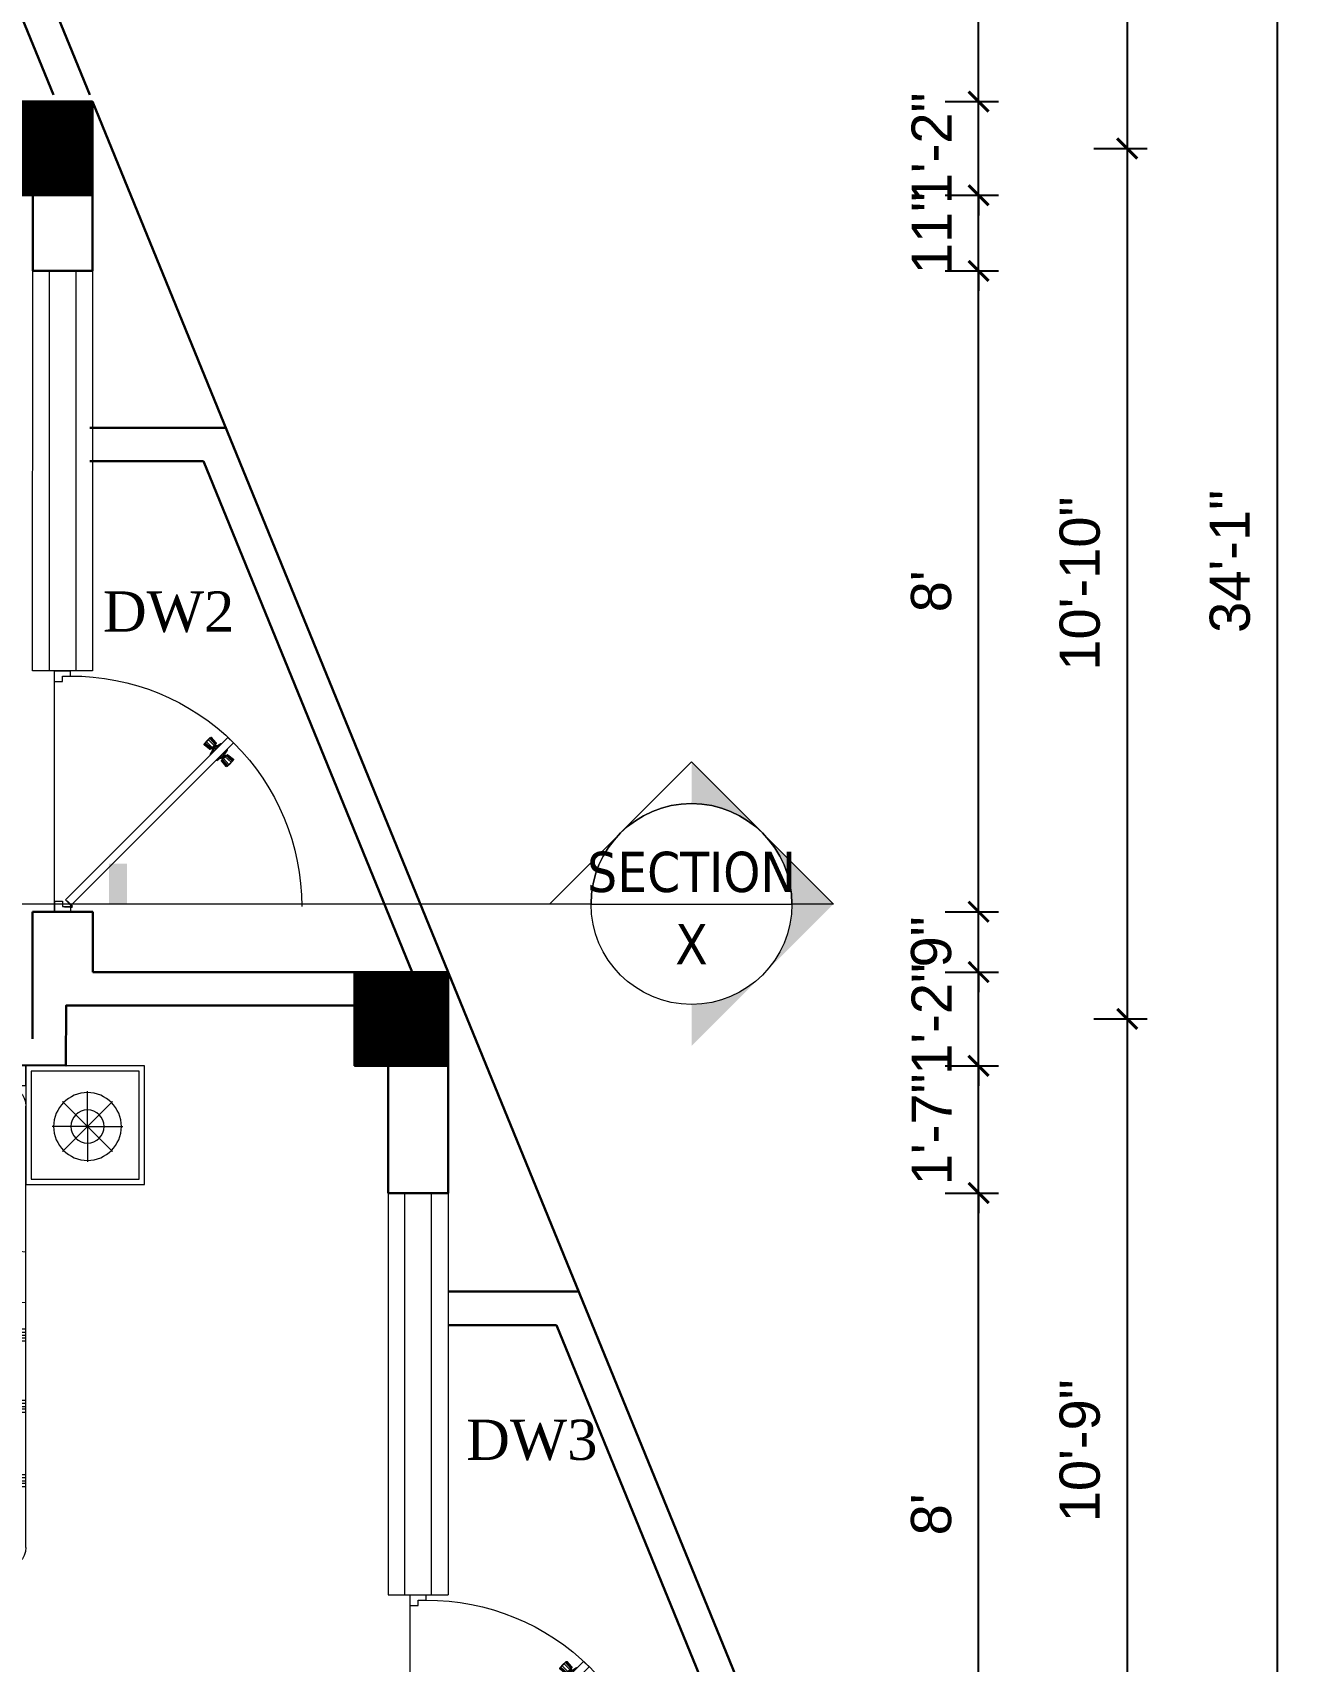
# Model space of a CAD drawing. Header units: inches. Extents: x 135 to 12999, y 9074 to 13214.
# Drawn here: x 3868.6 to 4057.5, y 10766.5 to 11009.8 of the extents above; entities that cross this region are included whole.
import ezdxf
from ezdxf.enums import TextEntityAlignment as Align

# ---------------------------------------------------------------- set-up
doc = ezdxf.new("R2010")
doc.units = ezdxf.units.IN
doc.header["$MEASUREMENT"] = 0
doc.linetypes.add('HIDDEN2', pattern=[0.1875, 0.125, -0.0625])
for name, color, linetype, lineweight in [('A-FURN', 9, 'Continuous', 5), ('hatch-.09', 8, 'Continuous', 9), ('ns_DIMS', 1, 'Continuous', 0), ('ns_DIMS @ 1', 1, 'Continuous', 0), ('ns_TEXT', 7, 'Continuous', 13), ('PUERTAS', 7, 'Continuous', 9), ('WALL', 12, 'Continuous', 30), ('wall2', 1, 'Continuous', 15), ('windoow', 4, 'Continuous', 5)]:
    doc.layers.add(name, color=color, linetype=linetype, lineweight=lineweight)
doc.layers.add('furniture', color=253, linetype='Continuous')
doc.styles.add('arial 1000', font='arial.ttf')
doc.styles.get("Standard").update_dxf_attribs({"font": 'arial.ttf'})
doc.styles.add('Tahoma', font='tahoma.ttf')
doc.dimstyles.new("1-8'", dxfattribs={"dimtxt": 6, "dimasz": 3, "dimexe": 3, "dimexo": 6, "dimgap": 4, "dimtad": 1, "dimdec": 0, "dimzin": 0, "dimdsep": 46, "dimlunit": 4, "dimtxsty": 'arial 1000', "dimblk": 'ARCHTICK', "dimcen": 8, "dimdle": 3, "dimclrt": 7, "dimazin": 0, "dimtfac": 1, "dimtdec": 0, "dimtix": 1, "dimtmove": 2, "dimatfit": 3, "dimfxl": 5, "dimfxlon": 1, "dimarcsym": 0})

# ---------------------------------------------------------------- blocks, each defined once
blk = doc.blocks.new('A$C3AED30AC')
at = {"layer": 'A-FURN', "color": 147, "linetype": 'ByBlock'}
for p, q in [((0, 1532.2), (0, 1982.2)), ((0, 1982.2), (450, 1982.2)), ((450, 1982.2), (1949.6, 1982.2)), ((450, 1982.2), (450, 1532.2)), ((450, 1906), (450, 1982.2)), ((1949.6, 1982.2), (1949.6, 1532.2)), ((2399.6, 1982.2), (1949.6, 1982.2)), ((2399.6, 1532.2), (2399.6, 1982.2)), ((450, 1906), (1949.6, 1906)), ((450, 155.2), (450, 1829.8)), ((1949.6, 1829.8), (1949.6, 159)), ((450, 1532.2), (0, 1532.2)), ((1949.6, 1532.2), (2399.6, 1532.2)), ((1869.6, 79), (526.2, 79))]:
    blk.add_line(p, q, dxfattribs=at)
at = {"layer": 'A-FURN', "color": 8}
for p, q in [((20, 1552.2), (20, 1962.2)), ((20, 1962.2), (430, 1962.2)), ((430, 1962.2), (430, 1552.2)), ((1969.6, 1962.2), (1969.6, 1552.2)), ((2379.6, 1962.2), (1969.6, 1962.2)), ((2379.6, 1552.2), (2379.6, 1962.2)), ((430, 1552.2), (20, 1552.2)), ((1969.6, 1552.2), (2379.6, 1552.2))]:
    blk.add_line(p, q, dxfattribs=at)
at = {"layer": 'A-FURN', "color": 5, "linetype": 'ByBlock'}
for p, q in [((216, 1752.2), (216, 1886.6)), ((526.2, 1855.2), (526.2, 1499.6)), ((1189.3, 1855.2), (526.2, 1855.2)), ((1189.3, 1499.6), (1189.3, 1855.2)), ((1873.4, 1855.2), (1240.1, 1855.2)), ((1240.1, 1855.2), (1240.1, 1499.6)), ((1873.4, 1499.6), (1873.4, 1855.2)), ((2183.6, 1752.2), (2183.6, 1886.6)), ((216, 1752.2), (121, 1847.2)), ((216, 1752.2), (311.1, 1847.2)), ((2183.6, 1752.2), (2088.5, 1847.2)), ((2183.6, 1752.2), (2278.6, 1847.2)), ((216, 1752.2), (81.7, 1752.2)), ((216, 1752.2), (121, 1657.2)), ((216, 1752.2), (216, 1752.2)), ((216, 1752.2), (216, 1752.2)), ((216, 1752.2), (216, 1752.2)), ((216, 1752.2), (350.4, 1752.2)), ((216, 1752.2), (216, 1617.8)), ((216, 1752.2), (311.1, 1657.2)), ((2183.6, 1752.2), (2049.2, 1752.2)), ((2183.6, 1752.2), (2088.5, 1657.2)), ((2183.6, 1752.2), (2317.9, 1752.2)), ((2183.6, 1752.2), (2183.6, 1752.2)), ((2183.6, 1752.2), (2183.6, 1752.2)), ((2183.6, 1752.2), (2183.6, 1752.2)), ((2183.6, 1752.2), (2278.6, 1657.2)), ((2183.6, 1752.2), (2183.6, 1617.8)), ((526.2, 1499.6), (1189.3, 1499.6)), ((1240.1, 1499.6), (1873.4, 1499.6)), ((1573.7, 1448.8), (1949.6, 1448.8)), ((996, 1263.6), (1949.6, 1263.6))]:
    blk.add_line(p, q, dxfattribs=at)
at = {"layer": 'A-FURN', "color": 9}
for p, q in [((1163.2, 1835.2), (552.3, 1835.2)), ((1847.3, 1835.2), (1266.2, 1835.2)), ((552.3, 1519.6), (1163.2, 1519.6)), ((1266.2, 1519.6), (1847.3, 1519.6))]:
    blk.add_line(p, q, dxfattribs=at)
at = {"layer": 'A-FURN', "color": 8, "linetype": 'Continuous'}
for p, q in [((1053.9, 1237.2), (1053.9, 79)), ((1067, 1245.2), (1067, 79)), ((1079, 1252.8), (1079, 79)), ((1335, 1263.6), (1335, 79)), ((1347, 1263.6), (1347, 79)), ((1359, 1263.6), (1359, 79)), ((1372.1, 1263.6), (1372.1, 79)), ((1384.1, 1263.6), (1384.1, 79)), ((1639.9, 1263.6), (1639.9, 79)), ((1651.9, 1263.6), (1651.9, 79)), ((1663.9, 1263.6), (1663.9, 79)), ((1676.9, 1263.6), (1676.9, 79)), ((1688.9, 1263.6), (1688.9, 79)), ((1029.9, 1223.1), (1029.9, 79)), ((1041.9, 1230), (1041.9, 79)), ((722, 1114.6), (722, 79)), ((734, 1114.6), (734, 79)), ((746, 1114.6), (746, 79)), ((759.1, 1117.1), (759.1, 79)), ((771.1, 1120.2), (771.1, 79)), ((450, 983.2), (1949.6, 983.2)), ((450, 971.2), (1949.6, 971.2)), ((450, 959.2), (1949.6, 959.2)), ((450, 949.8), (1949.6, 949.8)), ((450, 937.8), (1949.6, 937.8)), ((450, 713), (1949.6, 713)), ((450, 701), (1949.6, 701)), ((450, 689), (1949.6, 689)), ((450, 679.6), (1949.6, 679.6)), ((450, 667.6), (1949.6, 667.6)), ((450, 431.1), (1949.6, 431.1)), ((450, 419.1), (1949.6, 419.1)), ((450, 407.1), (1949.6, 407.1)), ((450, 397.7), (1949.6, 397.7)), ((450, 385.7), (1949.6, 385.7))]:
    blk.add_line(p, q, dxfattribs=at)
at = {"layer": 'A-FURN', "color": 5, "linetype": 'ByBlock'}
for centre, radius in [((216, 1752.2), 128.5), ((2183.6, 1752.2), 128.5), ((216, 1752.2), 62.8), ((2183.6, 1752.2), 62.8)]:
    blk.add_circle(centre, radius, dxfattribs=at)
at = {"layer": 'A-FURN', "color": 147, "linetype": 'ByBlock'}
for centre, radius, start, end in [((526.2, 1829.8), 76.2, 90, 180), ((1873.4, 1829.8), 76.2, 0, 90), ((526.2, 155.2), 76.2, 180, 270), ((1869.6, 159), 80, 270, 0)]:
    blk.add_arc(centre, radius, start, end, dxfattribs=at)
at = {"layer": 'A-FURN', "color": 5, "linetype": 'ByBlock'}
for centre, radius, start, end in [((-83.4, 1677.4), 635, 343.7398, 16.2602), ((1798.9, 1677.4), 635, 163.73979, 196.26021), ((630.5, 1677.4), 635, 343.7398, 16.2602), ((2483, 1677.4), 635, 163.73979, 196.26021), ((1638.5, 177.4), 1271.4, 90.35642, 119.03891), ((1572.9, -870.3), 2319.1, 89.98014, 99.03119), ((193.9, 4688.5), 3422.4, 274.28895, 287.24996), ((485.1, 1886.5), 802.9, 267.49694, 311.91323)]:
    blk.add_arc(centre, radius, start, end, dxfattribs=at)
at = {"layer": 'A-FURN', "color": 9}
for centre, start, end in [((-83.4, 1677.4), 346.05939, 13.94061), ((1798.9, 1677.4), 166.05939, 193.94061), ((630.5, 1677.4), 346.05939, 13.94061), ((2483, 1677.4), 166.05939, 193.94061)]:
    blk.add_arc(centre, 655, start, end, dxfattribs=at)
blk = doc.blocks.new('3ft')
at = {"layer": 'PUERTAS', "color": 2}
for p, q in [((1.01, 2.52), (25.23, 26.74)), ((26.05, 25.92), (1.77, 1.64)), ((21.99, 26.11), (21.98, 26.13)), ((26.05, 25.92), (25.23, 26.74)), ((25.42, 22.68), (25.43, 22.67)), ((0.72, 1.52), (0.72, 2.44)), ((1.57, 1.84), (0.94, 2.47)), ((1.63, 1.89), (0.97, 2.55)), ((0, 2.4), (0, 0)), ((0.72, 2.4), (0, 2.4)), ((1.6, 0), (0, 0)), ((0.8, 1.52), (0.72, 1.52)), ((0.8, 1.52), (0.8, 2.41)), ((0.8, 1.2), (0.8, 1.52)), ((1.6, 1.2), (0.8, 1.2)), ((1.63, 1.89), (1.57, 1.84)), ((1.77, 1.64), (1.57, 1.84)), ((1.6, 0), (1.6, 1.2)), ((34.4, 0), (34.4, 1.2)), ((34.4, 1.2), (35.2, 1.2)), ((34.4, 0), (36, 0)), ((35.2, 1.2), (35.2, 2.4)), ((35.2, 2.4), (36, 2.4)), ((36, 0), (36, 2.4))]:
    blk.add_line(p, q, dxfattribs=at)
at = {"layer": 'PUERTAS', "color": 8}
for p, q in [((22.57, 24.94), (21.65, 25.68)), ((22.63, 24.99), (21.69, 25.75)), ((22.74, 25.1), (21.84, 25.9)), ((22.13, 26.28), (21.98, 26.13)), ((22.88, 25.24), (22.01, 26.06)), ((22.13, 26.28), (22.27, 26.42)), ((22.29, 26.41), (22.27, 26.42)), ((23.16, 25.52), (22.34, 26.39)), ((23.3, 25.66), (22.5, 26.56)), ((23.41, 25.77), (22.65, 26.71)), ((22.69, 24.32), (23.02, 24.83)), ((23.46, 25.83), (22.72, 26.75)), ((22.95, 24.96), (22.84, 25.07)), ((22.98, 24.99), (22.86, 25.1)), ((23.03, 25.04), (22.91, 25.15)), ((22.91, 24.53), (23.1, 24.91)), ((23.11, 25.12), (22.99, 25.23)), ((23.13, 24.76), (23.18, 24.99)), ((23.28, 25.3), (23.17, 25.41)), ((23.36, 25.37), (23.25, 25.49)), ((23.31, 24.94), (23.28, 25.08)), ((23.41, 25.43), (23.3, 25.54)), ((23.46, 25.09), (23.32, 25.13)), ((23.44, 25.45), (23.33, 25.56)), ((23.64, 25.27), (23.41, 25.22)), ((23.87, 25.49), (23.49, 25.3)), ((24.08, 25.71), (23.57, 25.38)), ((24.58, 24.33), (24.52, 24.1)), ((24.8, 24.56), (24.61, 24.18)), ((25.02, 24.77), (24.68, 24.26)), ((23.63, 23.38), (24.14, 23.72)), ((23.84, 23.6), (24.22, 23.79)), ((24.07, 23.82), (24.3, 23.88)), ((24.25, 24), (24.39, 23.97)), ((24.25, 23.26), (24.99, 22.34)), ((24.27, 23.64), (24.38, 23.53)), ((24.3, 23.67), (24.41, 23.56)), ((24.3, 23.32), (25.06, 22.38)), ((24.35, 23.72), (24.46, 23.61)), ((24.4, 24.15), (24.43, 24.01)), ((24.41, 23.43), (25.2, 22.53)), ((24.43, 23.8), (24.54, 23.69)), ((24.55, 23.57), (25.37, 22.7)), ((24.6, 23.97), (24.72, 23.86)), ((24.68, 24.05), (24.79, 23.94)), ((24.73, 24.1), (24.85, 23.99)), ((24.76, 24.13), (24.87, 24.02)), ((24.83, 23.85), (25.7, 23.03)), ((24.97, 23.99), (25.87, 23.2)), ((25.08, 24.1), (26.02, 23.34)), ((25.14, 24.15), (26.06, 23.41)), ((25.58, 22.82), (25.43, 22.67)), ((25.58, 22.82), (25.73, 22.97)), ((25.72, 22.98), (25.73, 22.97)), ((0, 0), (36, 0))]:
    blk.add_line(p, q, dxfattribs=at)
at = {"layer": 'PUERTAS', "color": 1}
for p, q in [((21.67, 25.73), (22.17, 26.23)), ((22.49, 24.95), (21.67, 25.61)), ((21.7, 25.82), (22.14, 26.26)), ((21.73, 25.79), (21.7, 25.82)), ((22.58, 26.7), (22.14, 26.26)), ((22.67, 26.73), (22.17, 26.23)), ((22.61, 26.67), (22.58, 26.7)), ((22.6, 24.96), (23.02, 25.38)), ((22.61, 24.25), (22.92, 24.72)), ((22.7, 25.07), (22.71, 25.06)), ((23.45, 25.91), (22.79, 26.73)), ((22.82, 25.06), (23.08, 25.32)), ((22.94, 24.95), (22.83, 25.07)), ((22.92, 24.72), (22.92, 24.72)), ((22.93, 24.94), (23.19, 25.21)), ((22.93, 24.84), (22.93, 24.83)), ((23.44, 25.81), (23.02, 25.38)), ((23.34, 25.58), (23.08, 25.32)), ((23.46, 25.47), (23.19, 25.21)), ((23.33, 25.7), (23.34, 25.69)), ((23.45, 25.46), (23.33, 25.57)), ((23.57, 25.47), (23.57, 25.47)), ((24.15, 25.79), (23.68, 25.48)), ((23.68, 25.48), (23.68, 25.48)), ((24.27, 25.78), (24.26, 25.79)), ((24.79, 24.38), (24.78, 24.37)), ((25.1, 24.84), (24.79, 24.38)), ((25.09, 24.96), (25.1, 24.95)), ((22.62, 24.13), (22.61, 24.14)), ((23.44, 23.31), (23.45, 23.3)), ((23.56, 23.3), (24.03, 23.61)), ((24.03, 23.61), (24.03, 23.62)), ((24.14, 23.62), (24.14, 23.62)), ((24.25, 23.62), (24.51, 23.89)), ((24.26, 23.29), (24.69, 23.71)), ((24.26, 23.63), (24.37, 23.52)), ((24.26, 23.18), (24.92, 22.37)), ((24.37, 23.52), (24.63, 23.77)), ((24.37, 23.4), (24.37, 23.4)), ((24.78, 24.15), (24.51, 23.89)), ((24.89, 24.03), (24.63, 23.77)), ((25.11, 24.14), (24.69, 23.71)), ((24.77, 24.14), (24.88, 24.03)), ((24.78, 24.26), (24.78, 24.26)), ((25, 24.03), (25, 24.03)), ((25.04, 22.36), (25.54, 22.86)), ((25.1, 22.42), (25.13, 22.39)), ((25.13, 22.39), (25.57, 22.83)), ((25.22, 24.14), (26.03, 23.48)), ((26.04, 23.37), (25.54, 22.86)), ((26.01, 23.27), (25.57, 22.83)), ((25.98, 23.3), (26.01, 23.27))]:
    blk.add_line(p, q, dxfattribs=at)
at = {"layer": 'PUERTAS', "color": 2}
for radius in [0.155, 0.0752]:
    blk.add_circle((0.82, 2.56), radius, dxfattribs=at)
at = {"layer": 'PUERTAS', "color": 8}
blk.add_arc((0.82, 2.56), 34.38, 359.7285, 90.0333, dxfattribs=at)
at = {"layer": 'PUERTAS', "color": 1}
for centre, start, end in [((22.54, 25.01), 231.0764, 315), ((22.73, 26.68), 38.9236, 135), ((22.77, 25.12), 225, 315), ((22.99, 24.89), 135, 219.7428), ((22.87, 24.78), 315, 39.7428), ((23.28, 25.63), 315, 45), ((23.39, 25.86), 315, 38.9236), ((23.51, 25.41), 50.2572, 135), ((23.62, 25.53), 230.2572, 315), ((24.2, 25.73), 45, 135), ((24.84, 24.31), 135, 219.7428), ((25.04, 24.89), 315, 45), ((22.67, 24.2), 135, 225), ((23.51, 23.36), 225, 315), ((24.09, 23.56), 50.2572, 135), ((24.2, 23.68), 230.2572, 315), ((24.32, 23.23), 135, 218.9236), ((24.42, 23.46), 135, 225), ((24.72, 24.21), 315, 39.7428), ((24.94, 23.98), 45, 135), ((24.98, 22.42), 218.9236, 315), ((25.17, 24.08), 51.0764, 135), ((25.98, 23.42), 315, 51.0764)]:
    blk.add_arc(centre, 0.08, start, end, dxfattribs=at)
blk = doc.blocks.new('*U19')
at = {"color": 3}
blk.add_blockref('3ft', (0, 0), dxfattribs=at)
blk = doc.blocks.new('_ArchTick')
at = {"color": 0, "const_width": 0.15}
blk.add_lwpolyline([(-0.5, -0.5), (0.5, 0.5)], dxfattribs=at)
blk = doc.blocks.new('*D523')
at = {"layer": 'Defpoints', "color": 0, "transparency": 16777216}
for p in [(3930.66, 10836.48), (4009.87, 10836.48), (3930.66, 10740.48)]:
    blk.add_point(p, dxfattribs=at)
at = {"layer": 'ns_DIMS', "color": 0, "lineweight": -2, "transparency": 16777216}
for p, q in [((4009.87, 10737.48), (4009.87, 10839.48)), ((4004.87, 10836.48), (4012.87, 10836.48)), ((4004.87, 10740.48), (4012.87, 10740.48))]:
    blk.add_line(p, q, dxfattribs=at)
at = {"layer": 'ns_DIMS', "color": 0, "lineweight": -2, "transparency": 16777216, "xscale": 3, "yscale": 3, "zscale": 3}
for p, rotation in [((4009.87, 10836.48), 90), ((4009.87, 10740.48), 270)]:
    blk.add_blockref('_ArchTick', p, dxfattribs=dict(at, rotation=rotation))
at = {"layer": 'ns_DIMS', "color": 7, "transparency": 16777216, "insert": (4002.81, 10788.48), "char_height": 6, "attachment_point": 5, "rotation": 90, "style": 'arial 1000'}
blk.add_mtext("8'", dxfattribs=at)
blk = doc.blocks.new('*D524')
at = {"layer": 'Defpoints', "color": 0, "transparency": 16777216}
for p in [(3930.66, 10855.48), (4009.87, 10855.48), (3930.66, 10836.48)]:
    blk.add_point(p, dxfattribs=at)
at = {"layer": 'ns_DIMS', "color": 0, "lineweight": -2, "transparency": 16777216}
for p, q in [((4009.87, 10855.48), (4009.87, 10858.48)), ((4004.87, 10855.48), (4012.87, 10855.48)), ((4009.87, 10836.48), (4009.87, 10855.48)), ((4004.87, 10836.48), (4012.87, 10836.48)), ((4009.87, 10836.48), (4009.87, 10833.48))]:
    blk.add_line(p, q, dxfattribs=at)
at = {"layer": 'ns_DIMS', "color": 0, "lineweight": -2, "transparency": 16777216, "xscale": 3, "yscale": 3, "zscale": 3}
for p, rotation in [((4009.87, 10855.48), 270), ((4009.87, 10836.48), 90)]:
    blk.add_blockref('_ArchTick', p, dxfattribs=dict(at, rotation=rotation))
at = {"layer": 'ns_DIMS', "color": 7, "transparency": 16777216, "insert": (4002.86, 10845.98), "char_height": 6, "attachment_point": 5, "rotation": 90, "style": 'arial 1000'}
blk.add_mtext('1\'-7"', dxfattribs=at)
blk = doc.blocks.new('*D525')
at = {"layer": 'Defpoints', "color": 0, "transparency": 16777216}
for p in [(3930.66, 10869.48), (4009.87, 10869.48), (3930.66, 10855.48)]:
    blk.add_point(p, dxfattribs=at)
at = {"layer": 'ns_DIMS', "color": 0, "lineweight": -2, "transparency": 16777216}
for p, q in [((4009.87, 10869.48), (4009.87, 10872.48)), ((4004.87, 10869.48), (4012.87, 10869.48)), ((4009.87, 10855.48), (4009.87, 10869.48)), ((4004.87, 10855.48), (4012.87, 10855.48)), ((4009.87, 10855.48), (4009.87, 10852.48))]:
    blk.add_line(p, q, dxfattribs=at)
at = {"layer": 'ns_DIMS', "color": 0, "lineweight": -2, "transparency": 16777216, "xscale": 3, "yscale": 3, "zscale": 3}
for p, rotation in [((4009.87, 10869.48), 270), ((4009.87, 10855.48), 90)]:
    blk.add_blockref('_ArchTick', p, dxfattribs=dict(at, rotation=rotation))
at = {"layer": 'ns_DIMS', "color": 7, "transparency": 16777216, "insert": (4002.86, 10862.48), "char_height": 6, "attachment_point": 5, "rotation": 90, "style": 'arial 1000'}
blk.add_mtext('1\'-2"', dxfattribs=at)
blk = doc.blocks.new('*D440')
at = {"layer": 'Defpoints', "color": 0, "transparency": 16777216}
for p in [(3877.51, 10974.19), (4009.87, 10974.19), (3877.57, 10878.48)]:
    blk.add_point(p, dxfattribs=at)
at = {"layer": 'ns_DIMS', "color": 0, "lineweight": -2, "transparency": 16777216}
for p, q in [((4009.87, 10875.48), (4009.87, 10977.19)), ((4004.87, 10974.19), (4012.87, 10974.19)), ((4004.87, 10878.48), (4012.87, 10878.48))]:
    blk.add_line(p, q, dxfattribs=at)
at = {"layer": 'ns_DIMS', "color": 0, "lineweight": -2, "transparency": 16777216, "xscale": 3, "yscale": 3, "zscale": 3}
for p, rotation in [((4009.87, 10974.19), 90), ((4009.87, 10878.48), 270)]:
    blk.add_blockref('_ArchTick', p, dxfattribs=dict(at, rotation=rotation))
at = {"layer": 'ns_DIMS', "color": 7, "transparency": 16777216, "insert": (4002.81, 10926.33), "char_height": 6, "attachment_point": 5, "rotation": 90, "style": 'arial 1000'}
blk.add_mtext("8'", dxfattribs=at)
blk = doc.blocks.new('*D441')
at = {"layer": 'Defpoints', "color": 0, "transparency": 16777216}
for p in [(3877.51, 10999.48), (4009.87, 10999.48), (3877.51, 10985.48)]:
    blk.add_point(p, dxfattribs=at)
at = {"layer": 'ns_DIMS', "color": 0, "lineweight": -2, "transparency": 16777216}
for p, q in [((4009.87, 10999.48), (4009.87, 11002.48)), ((4004.87, 10999.48), (4012.87, 10999.48)), ((4009.87, 10985.48), (4009.87, 10999.48)), ((4004.87, 10985.48), (4012.87, 10985.48)), ((4009.87, 10985.48), (4009.87, 10982.48))]:
    blk.add_line(p, q, dxfattribs=at)
at = {"layer": 'ns_DIMS', "color": 0, "lineweight": -2, "transparency": 16777216, "xscale": 3, "yscale": 3, "zscale": 3}
for p, rotation in [((4009.87, 10999.48), 270), ((4009.87, 10985.48), 90)]:
    blk.add_blockref('_ArchTick', p, dxfattribs=dict(at, rotation=rotation))
at = {"layer": 'ns_DIMS', "color": 7, "transparency": 16777216, "insert": (4002.86, 10992.48), "char_height": 6, "attachment_point": 5, "rotation": 90, "style": 'arial 1000'}
blk.add_mtext('1\'-2"', dxfattribs=at)
blk = doc.blocks.new('*D526')
at = {"layer": 'Defpoints', "color": 0, "transparency": 16777216}
for p in [(3822.06, 11106.28), (4009.87, 11106.28), (3877.51, 10999.48)]:
    blk.add_point(p, dxfattribs=at)
at = {"layer": 'ns_DIMS', "color": 0, "lineweight": -2, "transparency": 16777216}
for p, q in [((4009.87, 10996.48), (4009.87, 11109.28)), ((4004.87, 11106.28), (4012.87, 11106.28)), ((4004.87, 10999.48), (4012.87, 10999.48))]:
    blk.add_line(p, q, dxfattribs=at)
at = {"layer": 'ns_DIMS', "color": 0, "lineweight": -2, "transparency": 16777216, "xscale": 3, "yscale": 3, "zscale": 3}
for p, rotation in [((4009.87, 11106.28), 90), ((4009.87, 10999.48), 270)]:
    blk.add_blockref('_ArchTick', p, dxfattribs=dict(at, rotation=rotation))
at = {"layer": 'ns_DIMS', "color": 7, "transparency": 16777216, "insert": (4002.81, 11052.88), "char_height": 6, "attachment_point": 5, "rotation": 90, "style": 'arial 1000'}
blk.add_mtext('8\'-11"', dxfattribs=at)
blk = doc.blocks.new('*D529')
at = {"layer": 'Defpoints', "color": 0, "transparency": 16777216}
for p in [(3822.06, 11127.93), (3877.51, 10992.48), (4032.07, 10992.48)]:
    blk.add_point(p, dxfattribs=at)
at = {"layer": 'ns_DIMS', "color": 0, "lineweight": -2, "transparency": 16777216}
for p, q in [((4032.07, 11130.93), (4032.07, 10989.48)), ((4027.07, 11127.93), (4035.07, 11127.93)), ((4027.07, 10992.48), (4035.07, 10992.48))]:
    blk.add_line(p, q, dxfattribs=at)
at = {"layer": 'ns_DIMS', "color": 0, "lineweight": -2, "transparency": 16777216, "xscale": 3, "yscale": 3, "zscale": 3}
for p, rotation in [((4032.07, 11127.93), 90), ((4032.07, 10992.48), 270)]:
    blk.add_blockref('_ArchTick', p, dxfattribs=dict(at, rotation=rotation))
at = {"layer": 'ns_DIMS', "color": 7, "transparency": 16777216, "insert": (4025.01, 11060.2), "char_height": 6, "attachment_point": 5, "rotation": 90, "style": 'arial 1000'}
blk.add_mtext('11\'-3"', dxfattribs=at)
blk = doc.blocks.new('*D530')
at = {"layer": 'Defpoints', "color": 0, "transparency": 16777216}
for p in [(3877.51, 10992.48), (3930.66, 10862.48), (4032.07, 10862.48)]:
    blk.add_point(p, dxfattribs=at)
at = {"layer": 'ns_DIMS', "color": 0, "lineweight": -2, "transparency": 16777216}
for p, q in [((4032.07, 10995.48), (4032.07, 10859.48)), ((4027.07, 10992.48), (4035.07, 10992.48)), ((4027.07, 10862.48), (4035.07, 10862.48))]:
    blk.add_line(p, q, dxfattribs=at)
at = {"layer": 'ns_DIMS', "color": 0, "lineweight": -2, "transparency": 16777216, "xscale": 3, "yscale": 3, "zscale": 3}
for p, rotation in [((4032.07, 10992.48), 90), ((4032.07, 10862.48), 270)]:
    blk.add_blockref('_ArchTick', p, dxfattribs=dict(at, rotation=rotation))
at = {"layer": 'ns_DIMS', "color": 7, "transparency": 16777216, "insert": (4025.01, 10927.48), "char_height": 6, "attachment_point": 5, "rotation": 90, "style": 'arial 1000'}
blk.add_mtext('10\'-10"', dxfattribs=at)
blk = doc.blocks.new('*D531')
at = {"layer": 'Defpoints', "color": 0, "transparency": 16777216}
for p in [(3930.66, 10862.48), (3930.66, 10733.48), (4032.07, 10733.48)]:
    blk.add_point(p, dxfattribs=at)
at = {"layer": 'ns_DIMS', "color": 0, "lineweight": -2, "transparency": 16777216}
for p, q in [((4032.07, 10865.48), (4032.07, 10730.48)), ((4027.07, 10862.48), (4035.07, 10862.48)), ((4027.07, 10733.48), (4035.07, 10733.48))]:
    blk.add_line(p, q, dxfattribs=at)
at = {"layer": 'ns_DIMS', "color": 0, "lineweight": -2, "transparency": 16777216, "xscale": 3, "yscale": 3, "zscale": 3}
for p, rotation in [((4032.07, 10862.48), 90), ((4032.07, 10733.48), 270)]:
    blk.add_blockref('_ArchTick', p, dxfattribs=dict(at, rotation=rotation))
at = {"layer": 'ns_DIMS', "color": 7, "transparency": 16777216, "insert": (4025.01, 10797.98), "char_height": 6, "attachment_point": 5, "rotation": 90, "style": 'arial 1000'}
blk.add_mtext('10\'-9"', dxfattribs=at)
blk = doc.blocks.new('*D442')
at = {"layer": 'Defpoints', "color": 0, "transparency": 16777216}
for p in [(3822.06, 11135.12), (4054.5, 11135.12), (3930.66, 10726.48)]:
    blk.add_point(p, dxfattribs=at)
at = {"layer": 'ns_DIMS', "color": 0, "lineweight": -2, "transparency": 16777216}
for p, q in [((4054.5, 10723.48), (4054.5, 11138.12)), ((4049.5, 11135.12), (4057.5, 11135.12)), ((4049.5, 10726.48), (4057.5, 10726.48))]:
    blk.add_line(p, q, dxfattribs=at)
at = {"layer": 'ns_DIMS', "color": 0, "lineweight": -2, "transparency": 16777216, "xscale": 3, "yscale": 3, "zscale": 3}
for p, rotation in [((4054.5, 11135.12), 90), ((4054.5, 10726.48), 270)]:
    blk.add_blockref('_ArchTick', p, dxfattribs=dict(at, rotation=rotation))
at = {"layer": 'ns_DIMS', "color": 7, "transparency": 16777216, "insert": (4047.43, 10930.8), "char_height": 6, "attachment_point": 5, "rotation": 90, "style": 'arial 1000'}
blk.add_mtext('34\'-1"', dxfattribs=at)
blk = doc.blocks.new('*U392')
h = blk.add_hatch(color=256)
edge = h.paths.add_edge_path()
edge.add_line((0, 0.3125), (0, 0.4419))
edge.add_line((0, 0.4419), (0.4419, 0))
edge.add_line((0.4419, 0), (0, -0.4419))
edge.add_line((0, -0.4419), (0, -0.3125))
edge.add_arc((0, 0), 0.3125, 270, 450)
blk.add_hatch(color=256).paths.add_polyline_path([(-1.8125, 0.125), (-1.7566, 0.125), (-1.7566, 0), (-1.8125, 0)])
at = {"linetype": 'HIDDEN2', "ltscale": 100}
blk.add_line((-0.3125, 0), (-7.7473, 0), dxfattribs=at)
blk.add_line((-0.3125, 0), (0.3125, 0))
blk.add_lwpolyline([(-0.3125, 0), (-0.4419, 0), (0, 0.4419), (0.4419, 0), (0.3125, 0, 1)], format="xyb", close=True)
blk.add_circle((0, 0), 0.3125)
at = {"style": 'Tahoma', "flags": 8}
blk.add_attdef('VIEWNUMBER', text='', height=0.125, dxfattribs=at).set_placement((0, 0), align=Align.BOTTOM_CENTER)
blk.add_attdef('SHEETNUMBER', text='', height=0.125, dxfattribs=at).set_placement((0, -0.0625), align=Align.TOP_CENTER)
blk = doc.blocks.new('*D436')
at = {"layer": 'Defpoints', "color": 0, "transparency": 16777216}
for p in [(3877.51, 10985.48), (4009.87, 10985.48), (3877.51, 10974.19)]:
    blk.add_point(p, dxfattribs=at)
at = {"layer": 'ns_DIMS', "color": 0, "lineweight": -2, "transparency": 16777216}
for p, q in [((4009.87, 10985.48), (4009.87, 10988.48)), ((4004.87, 10985.48), (4012.87, 10985.48)), ((4009.87, 10974.19), (4009.87, 10985.48)), ((4004.87, 10974.19), (4012.87, 10974.19)), ((4009.87, 10974.19), (4009.87, 10971.19))]:
    blk.add_line(p, q, dxfattribs=at)
at = {"layer": 'ns_DIMS', "color": 0, "lineweight": -2, "transparency": 16777216, "xscale": 3, "yscale": 3, "zscale": 3}
for p, rotation in [((4009.87, 10985.48), 270), ((4009.87, 10974.19), 90)]:
    blk.add_blockref('_ArchTick', p, dxfattribs=dict(at, rotation=rotation))
at = {"layer": 'ns_DIMS', "color": 7, "transparency": 16777216, "insert": (4002.86, 10979.83), "char_height": 6, "attachment_point": 5, "rotation": 90, "style": 'arial 1000'}
blk.add_mtext('11"', dxfattribs=at)
blk = doc.blocks.new('*D490')
at = {"layer": 'Defpoints', "color": 0, "transparency": 16777216}
for p in [(3877.57, 10878.48), (4009.87, 10878.48), (3930.66, 10869.48)]:
    blk.add_point(p, dxfattribs=at)
at = {"layer": 'ns_DIMS', "color": 0, "lineweight": -2, "transparency": 16777216}
for p, q in [((4009.87, 10878.48), (4009.87, 10881.48)), ((4004.87, 10878.48), (4012.87, 10878.48)), ((4009.87, 10869.48), (4009.87, 10878.48)), ((4004.87, 10869.48), (4012.87, 10869.48)), ((4009.87, 10869.48), (4009.87, 10866.48))]:
    blk.add_line(p, q, dxfattribs=at)
at = {"layer": 'ns_DIMS', "color": 0, "lineweight": -2, "transparency": 16777216, "xscale": 3, "yscale": 3, "zscale": 3}
for p, rotation in [((4009.87, 10878.48), 270), ((4009.87, 10869.48), 90)]:
    blk.add_blockref('_ArchTick', p, dxfattribs=dict(at, rotation=rotation))
at = {"layer": 'ns_DIMS', "color": 7, "transparency": 16777216, "insert": (4002.81, 10873.98), "char_height": 6, "attachment_point": 5, "rotation": 90, "style": 'arial 1000'}
blk.add_mtext('9"', dxfattribs=at)

msp = doc.modelspace()

# ---------------------------------------------------------------- hatches: boundary and pattern name
at = {"layer": 'hatch-.09'}
h = msp.add_hatch(dxfattribs=at)
h.set_pattern_fill('ANSI31', color=256)
h.set_pattern_definition([(45, (-11568.87494, 10709.33713), (-0.0883883476, 0.0883883476), [])])
h.paths.add_polyline_path([(3877.51, 10999.48), (3863.51, 10999.48), (3863.51, 10985.48), (3877.51, 10985.48)])
h = msp.add_hatch(dxfattribs=at)
h.set_pattern_fill('ANSI31', color=256)
h.set_pattern_definition([(45, (-11515.72938, 10579.33713), (-0.0883883476, 0.0883883476), [])])
h.paths.add_polyline_path([(3930.66, 10869.48), (3916.66, 10869.48), (3916.66, 10855.48), (3930.66, 10855.48)])

# ---------------------------------------------------------------- linework, layer by layer
at = {"layer": 'WALL'}
for p, q in [((3822.06, 11135.12), (3877.11, 11000.48)), ((3842.7, 11071.42), (3871.7, 11000.48)), ((3877.11, 10999.48), (3822.06, 10999.48)), ((3877.51, 10999.48), (3877.51, 10974.19)), ((3877.51, 10999.48), (3930.66, 10869.48)), ((3868.58, 10985.48), (3868.58, 10974.19)), ((3868.58, 10974.19), (3877.51, 10974.19)), ((3897.43, 10950.77), (3877.11, 10950.77)), ((3894.07, 10945.77), (3877.11, 10945.77)), ((3894.07, 10945.77), (3925.26, 10869.48)), ((3868.57, 10878.48), (3868.56, 10859.53)), ((3868.57, 10878.48), (3877.57, 10878.48)), ((3877.57, 10878.48), (3877.57, 10869.48)), ((3916.66, 10869.48), (3877.57, 10869.48)), ((3930.66, 10836.48), (3930.66, 10869.48)), ((3930.66, 10869.48), (3989.12, 10726.48)), ((3921.66, 10836.48), (3921.66, 10855.48)), ((3921.66, 10836.48), (3930.66, 10836.48)), ((3950.16, 10821.77), (3930.66, 10821.77)), ((3946.81, 10816.77), (3930.66, 10816.77)), ((3946.81, 10816.77), (3981.67, 10731.48))]:
    msp.add_line(p, q, dxfattribs=at)
for points in [[(3863.51, 10999.48), (3877.51, 10999.48), (3877.51, 10985.48), (3863.51, 10985.48)], [(3916.66, 10869.48), (3930.66, 10869.48), (3930.66, 10855.48), (3916.66, 10855.48)]]:
    msp.add_lwpolyline(points, close=True, dxfattribs=at)
msp.add_lwpolyline([(3916.66, 10864.48), (3873.56, 10864.48), (3873.55, 10855.52), (3790.8, 10855.61)], dxfattribs=at)
at = {"layer": 'wall2'}
for p, q in [((3921.66, 10836.48), (3921.66, 10776.48)), ((3930.66, 10836.48), (3930.66, 10776.48)), ((3921.66, 10776.48), (3930.66, 10776.48))]:
    msp.add_line(p, q, dxfattribs=at)
msp.add_lwpolyline([(3868.58, 10974.19), (3877.51, 10974.19), (3877.5, 10914.48), (3868.57, 10914.48)], close=True, dxfattribs=at)
at = {"layer": 'windoow'}
for p, q in [((3871.07, 10914.48), (3871.08, 10974.19)), ((3875.07, 10914.48), (3875.08, 10974.19)), ((3924.16, 10776.48), (3924.16, 10836.48)), ((3928.16, 10776.48), (3928.16, 10836.48))]:
    msp.add_line(p, q, dxfattribs=at)

# ---------------------------------------------------------------- block references
at = {"layer": 'furniture', "xscale": -0.03937007859349251, "yscale": 0.03937007859349251, "zscale": 0.03937007859349251}
msp.add_blockref('A$C3AED30AC', (3885.27, 10777.43), dxfattribs=at)
at = {"layer": 'ns_DIMS @ 1'}
ref = msp.add_blockref('*U392', (3966.99, 10879.64), dxfattribs=dict(at, xscale=48, yscale=48, zscale=48))
ref.add_attrib('VIEWNUMBER', 'SECTION', dxfattribs={"layer": '0', "height": 6, "style": 'Tahoma'}).set_placement((3966.99, 10879.64), align=Align.BOTTOM_CENTER)
ref.add_attrib('SHEETNUMBER', 'X', dxfattribs={"layer": '0', "height": 6, "style": 'Tahoma'}).set_placement((3966.99, 10876.64), align=Align.TOP_CENTER)
at = {"layer": 'WALL', "xscale": -1, "rotation": 270}
for p in [(3871.83, 10878.48), (3924.96, 10740.48)]:
    msp.add_blockref('*U19', p, dxfattribs=at)

# ---------------------------------------------------------------- texts
at = {"layer": 'ns_TEXT', "char_height": 6, "attachment_point": 1}
for s, insert in [('\\pi1.53479;{\\fTimes New Roman|b0|i0|c0|p18;DW2}', (3877.53, 10926.32)), ('\\pi1.71864;{\\fTimes New Roman|b0|i0|c0|p18;DW3}', (3931.6, 10802.63))]:
    msp.add_mtext_dynamic_manual_height_columns(s, width=21.7401, gutter_width=72, heights=[4.46], dxfattribs=dict(at, insert=insert))

# ---------------------------------------------------------------- dimensions: what is measured, and where the dimension line sits
at = {"layer": 'ns_DIMS'}
for base, p1, p2, picture, middle in [((4054.5, 11135.12), (3930.66, 10726.48), (3822.06, 11135.12), '*D442', (4047.43, 10930.8)), ((4032.07, 10992.48), (3822.06, 11127.93), (3877.51, 10992.48), '*D529', (4025.01, 11060.2)), ((4009.87, 11106.28), (3877.51, 10999.48), (3822.06, 11106.28), '*D526', (4002.81, 11052.88)), ((4009.87, 10999.48), (3877.51, 10985.48), (3877.51, 10999.48), '*D441', (4002.86, 10992.48)), ((4032.07, 10862.48), (3877.51, 10992.48), (3930.66, 10862.48), '*D530', (4025.01, 10927.48)), ((4009.87, 10985.48), (3877.51, 10974.19), (3877.51, 10985.48), '*D436', (4002.86, 10979.83)), ((4009.87, 10974.19), (3877.57, 10878.48), (3877.51, 10974.19), '*D440', (4002.81, 10926.33)), ((4009.87, 10878.48), (3930.66, 10869.48), (3877.57, 10878.48), '*D490', (4002.81, 10873.98)), ((4009.87, 10869.48), (3930.66, 10855.48), (3930.66, 10869.48), '*D525', (4002.86, 10862.48)), ((4032.07, 10733.48), (3930.66, 10862.48), (3930.66, 10733.48), '*D531', (4025.01, 10797.98)), ((4009.87, 10855.48), (3930.66, 10836.48), (3930.66, 10855.48), '*D524', (4002.86, 10845.98)), ((4009.87, 10836.48), (3930.66, 10740.48), (3930.66, 10836.48), '*D523', (4002.81, 10788.48))]:
    dim = msp.add_linear_dim(base=base, p1=p1, p2=p2, angle=90, dimstyle="1-8'", dxfattribs=at)
    dim.commit()
    dim.dimension.update_dxf_attribs({"geometry": picture, "text_midpoint": middle})

doc.saveas('drawing.dxf')
